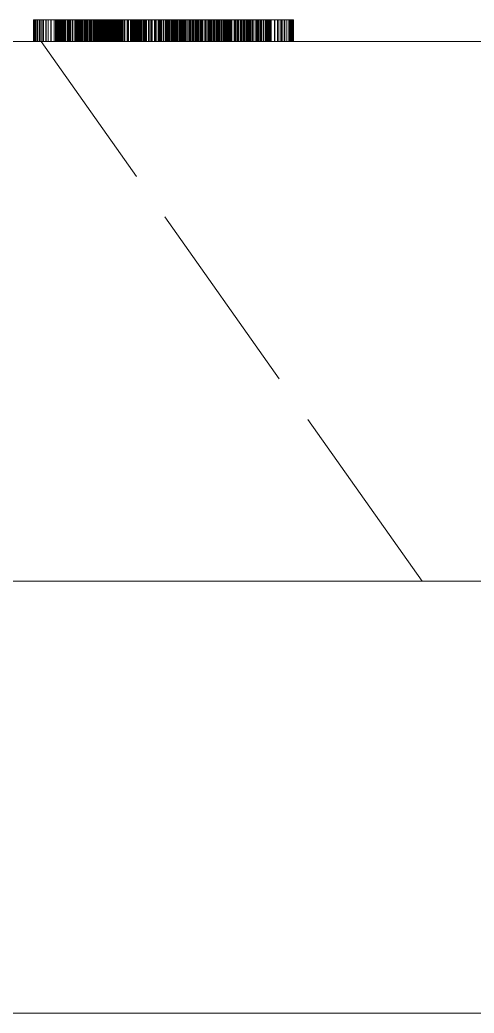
# Model space of a CAD drawing. Extents: x 23 to 587, y 4 to 413.
# Drawn here: x 223.19 to 224.243, y 192.674 to 194.974 of the extents above; entities that cross this region are included whole.
import ezdxf

# ---------------------------------------------------------------- set-up
doc = ezdxf.new("R2010")
doc.units = 0
doc.linetypes.add('DASHED', pattern=[15, 12, -3])
doc.layers.get('0').update_dxf_attribs({"lineweight": 13})

# ---------------------------------------------------------------- blocks, each defined once
blk = doc.blocks.new('BLOCK372')
at = {"color": 7, "linetype": 'DASHED', "lineweight": 13, "ltscale": 0.0025}
for p, q in [((236.0119, 126.9), (236.0119, 127)), ((236.0127, 126.9), (236.0127, 127)), ((236.0138, 126.9), (236.0138, 127)), ((236.0159, 126.9), (236.0159, 127)), ((236.0181, 126.9), (236.0181, 127)), ((236.0218, 126.9), (236.0218, 127)), ((236.025, 126.9), (236.025, 127)), ((236.0302, 126.9), (236.0302, 127)), ((236.0317, 126.9), (236.0317, 127)), ((236.0394, 126.9), (236.0394, 127)), ((236.0411, 126.9), (236.0411, 127)), ((236.0481, 126.9), (236.0481, 127)), ((236.0546, 126.9), (236.0546, 127)), ((236.0579, 126.9), (236.0579, 127)), ((236.0688, 126.9), (236.0688, 127)), ((236.0706, 126.9), (236.0706, 127)), ((236.0807, 126.9), (236.0807, 127)), ((236.0923, 126.9), (236.0923, 127)), ((236.0937, 126.9), (236.0937, 127)), ((236.1078, 126.9), (236.1078, 127)), ((236.1141, 126.9), (236.1141, 127)), ((236.1143, 126.9), (236.1143, 127)), ((236.1147, 126.9), (236.1147, 127)), ((236.1151, 126.9), (236.1151, 127)), ((236.116, 126.9), (236.116, 127)), ((236.1167, 126.9), (236.1167, 127)), ((236.1176, 126.9), (236.1176, 127)), ((236.1179, 126.9), (236.1179, 127)), ((236.1189, 126.9), (236.1189, 127)), ((236.1206, 126.9), (236.1206, 127)), ((236.1219, 126.9), (236.1219, 127)), ((236.1228, 126.9), (236.1228, 127)), ((236.1248, 126.9), (236.1248, 127)), ((236.1256, 126.9), (236.1256, 127)), ((236.13, 126.9), (236.13, 127)), ((236.1312, 126.9), (236.1312, 127)), ((236.136, 126.9), (236.136, 127)), ((236.1377, 126.9), (236.1377, 127)), ((236.139, 126.9), (236.139, 127)), ((236.1429, 126.9), (236.1429, 127)), ((236.145, 126.9), (236.145, 127)), ((236.1465, 126.9), (236.1465, 127)), ((236.1507, 126.9), (236.1507, 127)), ((236.1533, 126.9), (236.1533, 127)), ((236.156, 126.9), (236.156, 127)), ((236.1594, 126.9), (236.1594, 127)), ((236.1624, 126.9), (236.1624, 127)), ((236.169, 126.9), (236.169, 127)), ((236.1724, 126.9), (236.1724, 127)), ((236.1737, 126.9), (236.1737, 127)), ((236.179, 126.9), (236.179, 127)), ((236.1795, 126.9), (236.1795, 127)), ((236.1833, 126.9), (236.1833, 127)), ((236.1908, 126.9), (236.1908, 127)), ((236.192, 126.9), (236.192, 127)), ((236.195, 126.9), (236.195, 127)), ((236.2031, 126.9), (236.2031, 127)), ((236.2071, 126.9), (236.2071, 127)), ((236.2074, 126.9), (236.2074, 127)), ((236.2077, 126.9), (236.2077, 127)), ((236.2081, 126.9), (236.2081, 127)), ((236.209, 126.9), (236.209, 127)), ((236.2104, 126.9), (236.2104, 127)), ((236.211, 126.9), (236.211, 127)), ((236.2113, 126.9), (236.2113, 127)), ((236.212, 126.9), (236.212, 127)), ((236.2141, 126.9), (236.2141, 127)), ((236.2152, 126.9), (236.2152, 127)), ((236.2163, 126.9), (236.2163, 127)), ((236.2191, 126.9), (236.2191, 127)), ((236.2203, 126.9), (236.2203, 127)), ((236.2212, 126.9), (236.2212, 127)), ((236.2219, 126.9), (236.2219, 127)), ((236.2235, 126.9), (236.2235, 127)), ((236.2285, 126.9), (236.2285, 127)), ((236.2289, 126.9), (236.2289, 127)), ((236.2299, 126.9), (236.2299, 127)), ((236.2307, 126.9), (236.2307, 127)), ((236.2339, 126.9), (236.2339, 127)), ((236.2359, 126.9), (236.2359, 127)), ((236.237, 126.9), (236.237, 127)), ((236.2399, 126.9), (236.2399, 127)), ((236.2402, 126.9), (236.2402, 127)), ((236.2464, 126.9), (236.2464, 127)), ((236.2465, 126.9), (236.2465, 127)), ((236.251, 126.9), (236.251, 127)), ((236.2512, 126.9), (236.2512, 127)), ((236.2521, 126.9), (236.2521, 127)), ((236.2535, 126.9), (236.2535, 127)), ((236.2549, 126.9), (236.2549, 127)), ((236.2568, 126.9), (236.2568, 127)), ((236.2611, 126.9), (236.2611, 127)), ((236.2629, 126.9), (236.2629, 127)), ((236.2684, 126.9), (236.2684, 127)), ((236.2692, 126.9), (236.2692, 127)), ((236.2698, 126.9), (236.2698, 127)), ((236.272, 126.9), (236.272, 127)), ((236.2753, 126.9), (236.2753, 127)), ((236.2778, 126.9), (236.2778, 127)), ((236.2811, 126.9), (236.2811, 127)), ((236.2869, 126.9), (236.2869, 127)), ((236.2884, 126.9), (236.2884, 127)), ((236.289, 126.9), (236.289, 127)), ((236.2937, 126.9), (236.2937, 127)), ((236.295, 126.9), (236.295, 127)), ((236.2965, 126.9), (236.2965, 127)), ((236.2983, 126.9), (236.2983, 127)), ((236.3021, 126.9), (236.3021, 127)), ((236.3066, 126.9), (236.3066, 127)), ((236.3097, 126.9), (236.3097, 127)), ((236.31, 126.9), (236.31, 127)), ((236.3108, 126.9), (236.3108, 127)), ((236.3112, 126.9), (236.3112, 127)), ((236.3119, 126.9), (236.3119, 127)), ((236.3133, 126.9), (236.3133, 127)), ((236.3145, 126.9), (236.3145, 127)), ((236.316, 126.9), (236.316, 127)), ((236.3166, 126.9), (236.3166, 127)), ((236.3169, 126.9), (236.3169, 127)), ((236.3171, 126.9), (236.3171, 127)), ((236.3187, 126.9), (236.3187, 127)), ((236.322, 126.9), (236.322, 127)), ((236.3245, 126.9), (236.3245, 127)), ((236.3262, 126.9), (236.3262, 127)), ((236.3281, 126.9), (236.3281, 127)), ((236.3286, 126.9), (236.3286, 127)), ((236.3318, 126.9), (236.3318, 127)), ((236.3318, 126.9), (236.3318, 127)), ((236.3366, 126.9), (236.3366, 127)), ((236.339, 126.9), (236.339, 127)), ((236.3395, 126.9), (236.3395, 127)), ((236.3407, 126.9), (236.3407, 127)), ((236.3435, 126.9), (236.3435, 127)), ((236.3453, 126.9), (236.3453, 127)), ((236.3461, 126.9), (236.3461, 127)), ((236.3511, 126.9), (236.3511, 127)), ((236.3513, 126.9), (236.3513, 127)), ((236.3555, 126.9), (236.3555, 127)), ((236.3569, 126.9), (236.3569, 127)), ((236.36, 126.9), (236.36, 127)), ((236.36, 126.9), (236.36, 127)), ((236.3607, 126.9), (236.3607, 127)), ((236.3607, 126.9), (236.3607, 127)), ((236.3619, 126.9), (236.3619, 127)), ((236.362, 126.9), (236.362, 127)), ((236.3621, 126.9), (236.3621, 127)), ((236.3636, 126.9), (236.3636, 127)), ((236.364, 126.9), (236.364, 127)), ((236.3641, 126.9), (236.3641, 127)), ((236.3666, 126.9), (236.3666, 127)), ((236.3668, 126.9), (236.3668, 127)), ((236.3672, 126.9), (236.3672, 127)), ((236.3692, 126.9), (236.3692, 127)), ((236.3699, 126.9), (236.3699, 127)), ((236.3701, 126.9), (236.3701, 127)), ((236.3743, 126.9), (236.3743, 127)), ((236.3763, 126.9), (236.3763, 127)), ((236.377, 126.9), (236.377, 127)), ((236.3793, 126.9), (236.3793, 127)), ((236.3807, 126.9), (236.3807, 127)), ((236.3816, 126.9), (236.3816, 127)), ((236.3829, 126.9), (236.3829, 127)), ((236.385, 126.9), (236.385, 127)), ((236.3857, 126.9), (236.3857, 127)), ((236.3865, 126.9), (236.3865, 127)), ((236.3895, 126.9), (236.3895, 127)), ((236.3915, 126.9), (236.3915, 127)), ((236.3959, 126.9), (236.3959, 127)), ((236.396, 126.9), (236.396, 127)), ((236.398, 126.9), (236.398, 127)), ((236.3987, 126.9), (236.3987, 127)), ((236.4029, 126.9), (236.4029, 127)), ((236.4031, 126.9), (236.4031, 127)), ((236.4068, 126.9), (236.4068, 127)), ((236.4074, 126.9), (236.4074, 127)), ((236.4078, 126.9), (236.4078, 127)), ((236.4092, 126.9), (236.4092, 127)), ((236.4145, 126.9), (236.4145, 127)), ((236.4156, 126.9), (236.4156, 127)), ((236.4172, 126.9), (236.4172, 127)), ((236.4211, 126.9), (236.4211, 127)), ((236.4252, 126.9), (236.4252, 127)), ((236.4257, 126.9), (236.4257, 127)), ((236.4317, 126.9), (236.4317, 127)), ((236.4324, 126.9), (236.4324, 127)), ((236.4352, 126.9), (236.4352, 127)), ((236.4355, 126.9), (236.4355, 127)), ((236.4361, 126.9), (236.4361, 127)), ((236.4466, 126.9), (236.4466, 127)), ((236.4501, 126.9), (236.4501, 127)), ((236.4501, 126.9), (236.4501, 127)), ((236.4525, 126.9), (236.4525, 127)), ((236.4526, 126.9), (236.4526, 127)), ((236.4612, 126.9), (236.4612, 127)), ((236.4614, 126.9), (236.4614, 127)), ((236.4619, 126.9), (236.4619, 127)), ((236.4623, 126.9), (236.4623, 127)), ((236.4628, 126.9), (236.4628, 127)), ((236.4645, 126.9), (236.4645, 127)), ((236.4647, 126.9), (236.4647, 127)), ((236.4656, 126.9), (236.4656, 127)), ((236.4683, 126.9), (236.4683, 127)), ((236.4696, 126.9), (236.4696, 127)), ((236.4706, 126.9), (236.4706, 127)), ((236.4732, 126.9), (236.4732, 127)), ((236.4749, 126.9), (236.4749, 127)), ((236.4756, 126.9), (236.4756, 127)), ((236.4759, 126.9), (236.4759, 127)), ((236.4777, 126.9), (236.4777, 127)), ((236.479, 126.9), (236.479, 127)), ((236.4815, 126.9), (236.4815, 127)), ((236.4859, 126.9), (236.4859, 127)), ((236.4894, 126.9), (236.4894, 127)), ((236.4902, 126.9), (236.4902, 127)), ((236.4937, 126.9), (236.4937, 127)), ((236.4938, 126.9), (236.4938, 127)), ((236.4971, 126.9), (236.4971, 127)), ((236.4985, 126.9), (236.4985, 127)), ((236.499, 126.9), (236.499, 127)), ((236.5015, 126.9), (236.5015, 127)), ((236.5026, 126.9), (236.5026, 127)), ((236.5034, 126.9), (236.5034, 127)), ((236.5085, 126.9), (236.5085, 127)), ((236.5104, 126.9), (236.5104, 127)), ((236.5113, 126.9), (236.5113, 127)), ((236.5125, 126.9), (236.5125, 127)), ((236.5196, 126.9), (236.5196, 127)), ((236.5233, 126.9), (236.5233, 127)), ((236.5275, 126.9), (236.5275, 127)), ((236.5303, 126.9), (236.5303, 127)), ((236.5317, 126.9), (236.5317, 127)), ((236.5323, 126.9), (236.5323, 127)), ((236.5331, 126.9), (236.5331, 127)), ((236.5335, 126.9), (236.5335, 127)), ((236.5352, 126.9), (236.5352, 127)), ((236.5448, 126.9), (236.5448, 127)), ((236.545, 126.9), (236.545, 127)), ((236.5456, 126.9), (236.5456, 127)), ((236.5481, 126.9), (236.5481, 127)), ((236.5563, 126.9), (236.5563, 127)), ((236.5589, 126.9), (236.5589, 127)), ((236.562, 126.9), (236.562, 127)), ((236.5621, 126.9), (236.5621, 127)), ((236.5627, 126.9), (236.5627, 127)), ((236.5628, 126.9), (236.5628, 127)), ((236.5723, 126.9), (236.5723, 127)), ((236.5741, 126.9), (236.5741, 127)), ((236.5767, 126.9), (236.5767, 127)), ((236.5797, 126.9), (236.5797, 127)), ((236.5815, 126.9), (236.5815, 127)), ((236.5898, 126.9), (236.5898, 127)), ((236.5902, 126.9), (236.5902, 127)), ((236.5919, 126.9), (236.5919, 127)), ((236.5947, 126.9), (236.5947, 127)), ((236.5967, 126.9), (236.5967, 127)), ((236.6012, 126.9), (236.6012, 127)), ((236.6036, 126.9), (236.6036, 127)), ((236.6074, 126.9), (236.6074, 127)), ((236.6077, 126.9), (236.6077, 127)), ((236.6149, 126.9), (236.6149, 127)), ((236.6219, 126.9), (236.6219, 127)), ((236.6241, 126.9), (236.6241, 127)), ((236.6256, 126.9), (236.6256, 127)), ((236.6281, 126.9), (236.6281, 127)), ((236.6282, 126.9), (236.6282, 127)), ((236.6318, 126.9), (236.6318, 127)), ((236.6343, 126.9), (236.6343, 127)), ((236.6379, 126.9), (236.6379, 127)), ((236.641, 126.9), (236.641, 127)), ((236.6437, 126.9), (236.6437, 127)), ((236.6502, 126.9), (236.6502, 127)), ((236.6532, 126.9), (236.6532, 127)), ((236.6585, 126.9), (236.6585, 127)), ((236.6608, 126.9), (236.6608, 127)), ((236.6625, 126.9), (236.6625, 127)), ((236.6666, 126.9), (236.6666, 127)), ((236.6714, 126.9), (236.6714, 127)), ((236.6747, 126.9), (236.6747, 127)), ((236.6749, 126.9), (236.6749, 127)), ((236.6765, 126.9), (236.6765, 127)), ((236.6789, 126.9), (236.6789, 127)), ((236.6813, 126.9), (236.6813, 127)), ((236.6873, 126.9), (236.6873, 127)), ((236.6906, 126.9), (236.6906, 127)), ((236.6952, 126.9), (236.6952, 127)), ((236.6998, 126.9), (236.6998, 127)), ((236.7051, 126.9), (236.7051, 127)), ((236.707, 126.9), (236.707, 127)), ((236.7087, 126.9), (236.7087, 127)), ((236.7123, 126.9), (236.7123, 127)), ((236.7143, 126.9), (236.7143, 127)), ((236.7156, 126.9), (236.7156, 127)), ((236.718, 126.9), (236.718, 127)), ((236.7248, 126.9), (236.7248, 127)), ((236.7319, 126.9), (236.7319, 127)), ((236.732, 126.9), (236.732, 127)), ((236.7341, 126.9), (236.7341, 127)), ((236.7373, 126.9), (236.7373, 127)), ((236.7416, 126.9), (236.7416, 127)), ((236.7436, 126.9), (236.7436, 127)), ((236.7499, 126.9), (236.7499, 127)), ((236.7502, 126.9), (236.7502, 127)), ((236.7543, 126.9), (236.7543, 127)), ((236.7593, 126.9), (236.7593, 127)), ((236.7623, 126.9), (236.7623, 127)), ((236.7643, 126.9), (236.7643, 127)), ((236.7688, 126.9), (236.7688, 127)), ((236.7734, 126.9), (236.7734, 127)), ((236.7742, 126.9), (236.7742, 127)), ((236.7763, 126.9), (236.7763, 127)), ((236.7773, 126.9), (236.7773, 127)), ((236.7801, 126.9), (236.7801, 127)), ((236.7858, 126.9), (236.7858, 127)), ((236.7906, 126.9), (236.7906, 127)), ((236.7913, 126.9), (236.7913, 127)), ((236.7948, 126.9), (236.7948, 127)), ((236.7969, 126.9), (236.7969, 127)), ((236.797, 126.9), (236.797, 127)), ((236.8066, 126.9), (236.8066, 127)), ((236.8076, 126.9), (236.8076, 127)), ((236.8081, 126.9), (236.8081, 127)), ((236.81, 126.9), (236.81, 127)), ((236.8118, 126.9), (236.8118, 127)), ((236.8179, 126.9), (236.8179, 127)), ((236.8237, 126.9), (236.8237, 127)), ((236.8257, 126.9), (236.8257, 127)), ((236.8277, 126.9), (236.8277, 127)), ((236.8281, 126.9), (236.8281, 127)), ((236.8283, 126.9), (236.8283, 127)), ((236.8302, 126.9), (236.8302, 127)), ((236.8346, 126.9), (236.8346, 127)), ((236.8371, 126.9), (236.8371, 127)), ((236.8381, 126.9), (236.8381, 127)), ((236.8444, 126.9), (236.8444, 127)), ((236.8461, 126.9), (236.8461, 127)), ((236.8514, 126.9), (236.8514, 127)), ((236.8523, 126.9), (236.8523, 127)), ((236.8547, 126.9), (236.8547, 127)), ((236.86, 126.9), (236.86, 127)), ((236.8604, 126.9), (236.8604, 127)), ((236.862, 126.9), (236.862, 127)), ((236.8626, 126.9), (236.8626, 127)), ((236.8628, 126.9), (236.8628, 127)), ((236.8636, 126.9), (236.8636, 127)), ((236.8688, 126.9), (236.8688, 127)), ((236.8703, 126.9), (236.8703, 127)), ((236.8745, 126.9), (236.8745, 127)), ((236.8752, 126.9), (236.8752, 127)), ((236.8773, 126.9), (236.8773, 127)), ((236.8837, 126.9), (236.8837, 127)), ((236.8843, 126.9), (236.8843, 127)), ((236.8844, 126.9), (236.8844, 127)), ((236.8896, 126.9), (236.8896, 127)), ((236.8899, 126.9), (236.8899, 127)), ((236.891, 126.9), (236.891, 127)), ((236.8922, 126.9), (236.8922, 127)), ((236.8929, 126.9), (236.8929, 127)), ((236.8944, 126.9), (236.8944, 127)), ((236.8948, 126.9), (236.8948, 127)), ((236.8996, 126.9), (236.8996, 127)), ((236.9001, 126.9), (236.9001, 127)), ((236.9037, 126.9), (236.9037, 127)), ((236.9041, 126.9), (236.9041, 127)), ((236.9061, 126.9), (236.9061, 127)), ((236.9065, 126.9), (236.9065, 127)), ((236.9073, 126.9), (236.9073, 127)), ((236.9094, 126.9), (236.9094, 127)), ((236.9103, 126.9), (236.9103, 127)), ((236.9106, 126.9), (236.9106, 127)), ((236.9137, 126.9), (236.9137, 127)), ((236.9139, 126.9), (236.9139, 127)), ((236.9158, 126.9), (236.9158, 127)), ((236.9158, 126.9), (236.9158, 127)), ((236.9165, 126.9), (236.9165, 127)), ((236.9178, 126.9), (236.9178, 127)), ((236.921, 126.9), (236.921, 127)), ((236.9232, 126.9), (236.9232, 127)), ((236.9264, 126.9), (236.9264, 127)), ((236.9267, 126.9), (236.9267, 127)), ((236.9309, 126.9), (236.9309, 127)), ((236.9431, 126.9), (236.9431, 127)), ((236.9451, 126.9), (236.9451, 127)), ((236.9474, 126.9), (236.9474, 127)), ((236.9482, 126.9), (236.9482, 127)), ((236.9491, 126.9), (236.9491, 127)), ((236.9544, 126.9), (236.9544, 127)), ((236.9582, 126.9), (236.9582, 127)), ((236.9615, 126.9), (236.9615, 127)), ((236.9648, 126.9), (236.9648, 127)), ((236.9722, 126.9), (236.9722, 127)), ((236.974, 126.9), (236.974, 127)), ((236.9743, 126.9), (236.9743, 127)), ((236.9761, 126.9), (236.9761, 127)), ((236.9829, 126.9), (236.9829, 127)), ((236.983, 126.9), (236.983, 127)), ((236.9866, 126.9), (236.9866, 127)), ((236.9887, 126.9), (236.9887, 127)), ((236.9907, 126.9), (236.9907, 127)), ((236.9924, 126.9), (236.9924, 127)), ((236.9975, 126.9), (236.9975, 127)), ((236.9983, 126.9), (236.9983, 127)), ((236.9995, 126.9), (236.9995, 127)), ((237.0035, 126.9), (237.0035, 127)), ((237.0084, 126.9), (237.0084, 127)), ((237.0085, 126.9), (237.0085, 127)), ((237.0104, 126.9), (237.0104, 127)), ((237.0116, 126.9), (237.0116, 127)), ((237.0126, 126.9), (237.0126, 127)), ((237.0127, 126.9), (237.0127, 127)), ((237.0159, 126.9), (237.0159, 127)), ((237.0159, 126.9), (237.0159, 127)), ((237.016, 126.9), (237.016, 127)), ((237.0182, 126.9), (237.0182, 127)), ((237.0183, 126.9), (237.0183, 127)), ((237.0196, 126.9), (237.0196, 127)), ((237.0196, 126.9), (237.0196, 127)), ((237.0201, 126.9), (237.0201, 127)), ((237.021, 126.9), (237.021, 127)), ((237.0269, 126.9), (237.0269, 127)), ((237.0331, 126.9), (237.0331, 127)), ((237.0421, 126.9), (237.0421, 127)), ((237.0423, 126.9), (237.0423, 127)), ((237.0465, 126.9), (237.0465, 127)), ((237.0511, 126.9), (237.0511, 127)), ((237.0558, 126.9), (237.0558, 127)), ((237.062, 126.9), (237.062, 127)), ((237.0656, 126.9), (237.0656, 127)), ((237.0681, 126.9), (237.0681, 127)), ((237.0699, 126.9), (237.0699, 127)), ((237.0776, 126.9), (237.0776, 127)), ((237.0789, 126.9), (237.0789, 127)), ((237.0805, 126.9), (237.0805, 127)), ((237.0879, 126.9), (237.0879, 127)), ((237.0883, 126.9), (237.0883, 127)), ((237.0917, 126.9), (237.0917, 127)), ((237.0963, 126.9), (237.0963, 127)), ((237.0964, 126.9), (237.0964, 127)), ((237.0978, 126.9), (237.0978, 127)), ((237.1028, 126.9), (237.1028, 127)), ((237.1032, 126.9), (237.1032, 127)), ((237.1079, 126.9), (237.1079, 127)), ((237.1083, 126.9), (237.1083, 127)), ((237.1114, 126.9), (237.1114, 127)), ((237.1116, 126.9), (237.1116, 127)), ((237.1118, 126.9), (237.1118, 127)), ((237.1132, 126.9), (237.1132, 127)), ((237.1133, 126.9), (237.1133, 127)), ((237.114, 126.9), (237.114, 127)), ((237.129, 126.9), (237.129, 127)), ((237.1302, 126.9), (237.1302, 127)), ((237.1429, 126.9), (237.1429, 127)), ((237.147, 126.9), (237.147, 127)), ((237.1557, 126.9), (237.1557, 127)), ((237.162, 126.9), (237.162, 127)), ((237.1674, 126.9), (237.1674, 127)), ((237.1754, 126.9), (237.1754, 127)), ((237.1779, 126.9), (237.1779, 127)), ((237.1871, 126.9), (237.1871, 127)), ((237.1872, 126.9), (237.1872, 127)), ((237.1955, 126.9), (237.1955, 127)), ((237.1971, 126.9), (237.1971, 127)), ((237.2025, 126.9), (237.2025, 127)), ((237.2054, 126.9), (237.2054, 127)), ((237.2082, 126.9), (237.2082, 127)), ((237.2104, 126.9), (237.2104, 127)), ((237.2125, 126.9), (237.2125, 127)), ((237.2141, 126.9), (237.2141, 127)), ((237.2155, 126.9), (237.2155, 127)), ((237.2165, 126.9), (237.2165, 127)), ((237.2172, 126.9), (237.2172, 127)), ((237.2175, 126.9), (237.2175, 127))]:
    blk.add_line(p, q, dxfattribs=at)
at = {"color": 7, "linetype": 'DASHED', "lineweight": 13, "ltscale": 8.20334e-05}
blk.add_line((236.0159, 127), (236.0127, 127), dxfattribs=at)
at = {"color": 7, "linetype": 'DASHED', "lineweight": 13, "ltscale": 0.000145774}
blk.add_line((236.0218, 127), (236.0159, 127), dxfattribs=at)
at = {"color": 7, "linetype": 'DASHED', "lineweight": 13, "ltscale": 0.00020973}
blk.add_line((236.0302, 127), (236.0218, 127), dxfattribs=at)
at = {"color": 7, "linetype": 'DASHED', "lineweight": 13, "ltscale": 0.000272938}
blk.add_line((236.0411, 127), (236.0302, 127), dxfattribs=at)
at = {"color": 7, "linetype": 'DASHED', "lineweight": 13, "ltscale": 0.000337041}
blk.add_line((236.0546, 127), (236.0411, 127), dxfattribs=at)
at = {"color": 7, "linetype": 'DASHED', "lineweight": 13, "ltscale": 0.000400611}
blk.add_line((236.0706, 127), (236.0546, 127), dxfattribs=at)
at = {"color": 7, "linetype": 'DASHED', "lineweight": 13, "ltscale": 0.000542438}
blk.add_line((236.0923, 127), (236.0706, 127), dxfattribs=at)
at = {"color": 7, "linetype": 'DASHED', "lineweight": 13, "ltscale": 0.000632687}
blk.add_line((236.1176, 127), (236.0923, 127), dxfattribs=at)
at = {"color": 7, "linetype": 'DASHED', "lineweight": 13, "ltscale": 0.000722993}
blk.add_line((236.1465, 127), (236.1176, 127), dxfattribs=at)
at = {"color": 7, "linetype": 'DASHED', "lineweight": 13, "ltscale": 0.000813241}
blk.add_line((236.179, 127), (236.1465, 127), dxfattribs=at)
at = {"color": 7, "linetype": 'DASHED', "lineweight": 13, "ltscale": 0.000903541}
blk.add_line((236.2152, 127), (236.179, 127), dxfattribs=at)
at = {"color": 7, "linetype": 'DASHED', "lineweight": 13, "ltscale": 0.000993846}
blk.add_line((236.2549, 127), (236.2152, 127), dxfattribs=at)
at = {"color": 7, "linetype": 'DASHED', "lineweight": 13, "ltscale": 0.001084}
blk.add_line((236.2983, 127), (236.2549, 127), dxfattribs=at)
at = {"color": 7, "linetype": 'DASHED', "lineweight": 13, "ltscale": 0.001174}
blk.add_line((236.3453, 127), (236.2983, 127), dxfattribs=at)
at = {"color": 7, "linetype": 'DASHED', "lineweight": 13, "ltscale": 0.001265}
blk.add_line((236.3959, 127), (236.3453, 127), dxfattribs=at)
at = {"color": 7, "linetype": 'DASHED', "lineweight": 13, "ltscale": 0.001355}
blk.add_line((236.4501, 127), (236.3959, 127), dxfattribs=at)
at = {"color": 7, "linetype": 'DASHED', "lineweight": 13, "ltscale": 0.001223}
blk.add_line((236.499, 127), (236.4501, 127), dxfattribs=at)
at = {"color": 7, "linetype": 'DASHED', "lineweight": 13, "ltscale": 0.001165}
blk.add_line((236.5456, 127), (236.499, 127), dxfattribs=at)
at = {"color": 7, "linetype": 'DASHED', "lineweight": 13, "ltscale": 0.001107}
blk.add_line((236.5898, 127), (236.5456, 127), dxfattribs=at)
at = {"color": 7, "linetype": 'DASHED', "lineweight": 13, "ltscale": 0.001048}
blk.add_line((236.6318, 127), (236.5898, 127), dxfattribs=at)
at = {"color": 7, "linetype": 'DASHED', "lineweight": 13, "ltscale": 0.000990187}
blk.add_line((236.6714, 127), (236.6318, 127), dxfattribs=at)
at = {"color": 7, "linetype": 'DASHED', "lineweight": 13, "ltscale": 0.000932237}
blk.add_line((236.7087, 127), (236.6714, 127), dxfattribs=at)
at = {"color": 7, "linetype": 'DASHED', "lineweight": 13, "ltscale": 0.000873944}
blk.add_line((236.7436, 127), (236.7087, 127), dxfattribs=at)
at = {"color": 7, "linetype": 'DASHED', "lineweight": 13, "ltscale": 0.000815827}
blk.add_line((236.7763, 127), (236.7436, 127), dxfattribs=at)
at = {"color": 7, "linetype": 'DASHED', "lineweight": 13, "ltscale": 0.000758078}
blk.add_line((236.8066, 127), (236.7763, 127), dxfattribs=at)
at = {"color": 7, "linetype": 'DASHED', "lineweight": 13, "ltscale": 0.000699422}
blk.add_line((236.8346, 127), (236.8066, 127), dxfattribs=at)
at = {"color": 7, "linetype": 'DASHED', "lineweight": 13, "ltscale": 0.000647018}
blk.add_line((236.8604, 127), (236.8346, 127), dxfattribs=at)
at = {"color": 7, "linetype": 'DASHED', "lineweight": 13, "ltscale": 0.000599967}
blk.add_line((236.8844, 127), (236.8604, 127), dxfattribs=at)
at = {"color": 7, "linetype": 'DASHED', "lineweight": 13, "ltscale": 0.000552195}
blk.add_line((236.9065, 127), (236.8844, 127), dxfattribs=at)
at = {"color": 7, "linetype": 'DASHED', "lineweight": 13, "ltscale": 0.00050553}
blk.add_line((236.9267, 127), (236.9065, 127), dxfattribs=at)
at = {"color": 7, "linetype": 'DASHED', "lineweight": 13, "ltscale": 0.000458309}
blk.add_line((236.9451, 127), (236.9267, 127), dxfattribs=at)
at = {"color": 7, "linetype": 'DASHED', "lineweight": 13, "ltscale": 0.000411064}
blk.add_line((236.9615, 127), (236.9451, 127), dxfattribs=at)
at = {"color": 7, "linetype": 'DASHED', "lineweight": 13, "ltscale": 0.000363842}
blk.add_line((236.9761, 127), (236.9615, 127), dxfattribs=at)
at = {"color": 7, "linetype": 'DASHED', "lineweight": 13, "ltscale": 0.000316627}
blk.add_line((236.9887, 127), (236.9761, 127), dxfattribs=at)
at = {"color": 7, "linetype": 'DASHED', "lineweight": 13, "ltscale": 0.000269382}
blk.add_line((236.9995, 127), (236.9887, 127), dxfattribs=at)
at = {"color": 7, "linetype": 'DASHED', "lineweight": 13, "ltscale": 0.000222178}
for p, q in [((237.0084, 127), (236.9995, 127)), ((236.3318, 126.9), (236.3407, 126.9))]:
    blk.add_line(p, q, dxfattribs=at)
at = {"color": 7, "linetype": 'DASHED', "lineweight": 13, "ltscale": 0.000104626}
blk.add_line((237.0126, 127), (237.0084, 127), dxfattribs=at)
at = {"color": 7, "linetype": 'DASHED', "lineweight": 13, "ltscale": 8.17901e-05}
blk.add_line((237.0159, 127), (237.0126, 127), dxfattribs=at)
at = {"color": 7, "linetype": 'DASHED', "lineweight": 13, "ltscale": 5.84437e-05}
blk.add_line((237.0182, 127), (237.0159, 127), dxfattribs=at)
at = {"color": 7, "linetype": 'DASHED', "lineweight": 13, "ltscale": 0.00076241}
blk.add_line((237.0465, 127), (237.016, 127), dxfattribs=at)
at = {"color": 7, "linetype": 'DASHED', "lineweight": 13, "ltscale": 3.52217e-05}
blk.add_line((237.0196, 127), (237.0182, 127), dxfattribs=at)
at = {"color": 7, "linetype": 'DASHED', "lineweight": 13, "ltscale": 0.000586475}
blk.add_line((237.0699, 127), (237.0465, 127), dxfattribs=at)
at = {"color": 7, "linetype": 'DASHED', "lineweight": 13, "ltscale": 0.000544456}
blk.add_line((237.0917, 127), (237.0699, 127), dxfattribs=at)
at = {"color": 7, "linetype": 'DASHED', "lineweight": 13, "ltscale": 0.00050245}
blk.add_line((237.1118, 127), (237.0917, 127), dxfattribs=at)
at = {"color": 7, "linetype": 'DASHED', "lineweight": 13, "ltscale": 0.000460212}
blk.add_line((237.1302, 127), (237.1118, 127), dxfattribs=at)
at = {"color": 7, "linetype": 'DASHED', "lineweight": 13, "ltscale": 0.000418592}
blk.add_line((237.147, 127), (237.1302, 127), dxfattribs=at)
at = {"color": 7, "linetype": 'DASHED', "lineweight": 13, "ltscale": 0.000376193}
blk.add_line((237.162, 127), (237.147, 127), dxfattribs=at)
at = {"color": 7, "linetype": 'DASHED', "lineweight": 13, "ltscale": 0.000334348}
blk.add_line((237.1754, 127), (237.162, 127), dxfattribs=at)
at = {"color": 7, "linetype": 'DASHED', "lineweight": 13, "ltscale": 0.000292335}
blk.add_line((237.1871, 127), (237.1754, 127), dxfattribs=at)
at = {"color": 7, "linetype": 'DASHED', "lineweight": 13, "ltscale": 0.000250322}
blk.add_line((237.1971, 127), (237.1871, 127), dxfattribs=at)
at = {"color": 7, "linetype": 'DASHED', "lineweight": 13, "ltscale": 0.000208109}
blk.add_line((237.2054, 127), (237.1971, 127), dxfattribs=at)
at = {"color": 7, "linetype": 'DASHED', "lineweight": 13, "ltscale": 0.000125215}
blk.add_line((237.2104, 127), (237.2054, 127), dxfattribs=at)
at = {"color": 7, "linetype": 'DASHED', "lineweight": 13, "ltscale": 9.21284e-05}
blk.add_line((237.2141, 127), (237.2104, 127), dxfattribs=at)
at = {"color": 7, "linetype": 'DASHED', "lineweight": 13, "ltscale": 5.88109e-05}
blk.add_line((237.2165, 127), (237.2141, 127), dxfattribs=at)
at = {"color": 7, "linetype": 'DASHED', "lineweight": 13, "ltscale": 2.51441e-05}
blk.add_line((237.2175, 127), (237.2165, 127), dxfattribs=at)
at = {"color": 7, "linetype": 'DASHED', "lineweight": 13, "ltscale": 0.341421}
blk.add_line((222.39, 126.9), (236.0469, 126.9), dxfattribs=at)
at = {"color": 7, "linetype": 'DASHED', "lineweight": 13, "ltscale": 0.076547}
blk.add_line((237.8147, 124.4), (236.0469, 126.9), dxfattribs=at)
at = {"color": 7, "linetype": 'DASHED', "lineweight": 13, "ltscale": 0.466421}
blk.add_line((236.0469, 126.9), (254.7037, 126.9), dxfattribs=at)
at = {"color": 7, "linetype": 'DASHED', "lineweight": 13, "ltscale": 2.72271e-05}
blk.add_line((236.3108, 126.9), (236.3119, 126.9), dxfattribs=at)
at = {"color": 7, "linetype": 'DASHED', "lineweight": 13, "ltscale": 6.58415e-05}
blk.add_line((236.3119, 126.9), (236.3145, 126.9), dxfattribs=at)
at = {"color": 7, "linetype": 'DASHED', "lineweight": 13, "ltscale": 0.000105036}
blk.add_line((236.3145, 126.9), (236.3187, 126.9), dxfattribs=at)
at = {"color": 7, "linetype": 'DASHED', "lineweight": 13, "ltscale": 0.000144375}
blk.add_line((236.3187, 126.9), (236.3245, 126.9), dxfattribs=at)
at = {"color": 7, "linetype": 'DASHED', "lineweight": 13, "ltscale": 0.000182977}
blk.add_line((236.3245, 126.9), (236.3318, 126.9), dxfattribs=at)
at = {"color": 7, "linetype": 'DASHED', "lineweight": 13, "ltscale": 0.000261124}
blk.add_line((236.3407, 126.9), (236.3511, 126.9), dxfattribs=at)
at = {"color": 7, "linetype": 'DASHED', "lineweight": 13, "ltscale": 0.000400663}
blk.add_line((236.3511, 126.9), (236.3672, 126.9), dxfattribs=at)
at = {"color": 7, "linetype": 'DASHED', "lineweight": 13, "ltscale": 0.000483889}
blk.add_line((236.3672, 126.9), (236.3865, 126.9), dxfattribs=at)
at = {"color": 7, "linetype": 'DASHED', "lineweight": 13, "ltscale": 0.000566851}
blk.add_line((236.3865, 126.9), (236.4092, 126.9), dxfattribs=at)
at = {"color": 7, "linetype": 'DASHED', "lineweight": 13, "ltscale": 0.000649538}
blk.add_line((236.4092, 126.9), (236.4352, 126.9), dxfattribs=at)
at = {"color": 7, "linetype": 'DASHED', "lineweight": 13, "ltscale": 0.000733177}
blk.add_line((236.4352, 126.9), (236.4645, 126.9), dxfattribs=at)
at = {"color": 7, "linetype": 'DASHED', "lineweight": 13, "ltscale": 3.67172e-05}
blk.add_line((236.4614, 126.9), (236.4628, 126.9), dxfattribs=at)
at = {"color": 7, "linetype": 'DASHED', "lineweight": 13, "ltscale": 6.89492e-05}
blk.add_line((236.4628, 126.9), (236.4656, 126.9), dxfattribs=at)
at = {"color": 7, "linetype": 'DASHED', "lineweight": 13, "ltscale": 0.000100712}
blk.add_line((236.4656, 126.9), (236.4696, 126.9), dxfattribs=at)
at = {"color": 7, "linetype": 'DASHED', "lineweight": 13, "ltscale": 0.000133138}
blk.add_line((236.4696, 126.9), (236.4749, 126.9), dxfattribs=at)
at = {"color": 7, "linetype": 'DASHED', "lineweight": 13, "ltscale": 0.00016508}
blk.add_line((236.4749, 126.9), (236.4815, 126.9), dxfattribs=at)
at = {"color": 7, "linetype": 'DASHED', "lineweight": 13, "ltscale": 0.000197151}
blk.add_line((236.4815, 126.9), (236.4894, 126.9), dxfattribs=at)
at = {"color": 7, "linetype": 'DASHED', "lineweight": 13, "ltscale": 0.000226075}
blk.add_line((236.4894, 126.9), (236.4985, 126.9), dxfattribs=at)
at = {"color": 7, "linetype": 'DASHED', "lineweight": 13, "ltscale": 0.000251257}
blk.add_line((236.4985, 126.9), (236.5085, 126.9), dxfattribs=at)
at = {"color": 7, "linetype": 'DASHED', "lineweight": 13, "ltscale": 0.000276826}
blk.add_line((236.5085, 126.9), (236.5196, 126.9), dxfattribs=at)
at = {"color": 7, "linetype": 'DASHED', "lineweight": 13, "ltscale": 0.000302388}
blk.add_line((236.5196, 126.9), (236.5317, 126.9), dxfattribs=at)
at = {"color": 7, "linetype": 'DASHED', "lineweight": 13, "ltscale": 0.000327932}
blk.add_line((236.5317, 126.9), (236.5448, 126.9), dxfattribs=at)
at = {"color": 7, "linetype": 'DASHED', "lineweight": 13, "ltscale": 0.000353132}
blk.add_line((236.5448, 126.9), (236.5589, 126.9), dxfattribs=at)
at = {"color": 7, "linetype": 'DASHED', "lineweight": 13, "ltscale": 0.000378677}
blk.add_line((236.5589, 126.9), (236.5741, 126.9), dxfattribs=at)
at = {"color": 7, "linetype": 'DASHED', "lineweight": 13, "ltscale": 0.000404245}
blk.add_line((236.5741, 126.9), (236.5902, 126.9), dxfattribs=at)
at = {"color": 7, "linetype": 'DASHED', "lineweight": 13, "ltscale": 0.000429452}
blk.add_line((236.5902, 126.9), (236.6074, 126.9), dxfattribs=at)
at = {"color": 7, "linetype": 'DASHED', "lineweight": 13, "ltscale": 0.000455352}
blk.add_line((236.6074, 126.9), (236.6256, 126.9), dxfattribs=at)
at = {"color": 7, "linetype": 'DASHED', "lineweight": 13, "ltscale": 0.000306861}
blk.add_line((236.6256, 126.9), (236.6379, 126.9), dxfattribs=at)
at = {"color": 7, "linetype": 'DASHED', "lineweight": 13, "ltscale": 0.000307303}
blk.add_line((236.6379, 126.9), (236.6502, 126.9), dxfattribs=at)
at = {"color": 7, "linetype": 'DASHED', "lineweight": 13, "ltscale": 0.00030861}
blk.add_line((236.6502, 126.9), (236.6625, 126.9), dxfattribs=at)
at = {"color": 7, "linetype": 'DASHED', "lineweight": 13, "ltscale": 0.00030924}
blk.add_line((236.6625, 126.9), (236.6749, 126.9), dxfattribs=at)
at = {"color": 7, "linetype": 'DASHED', "lineweight": 13, "ltscale": 0.000310571}
blk.add_line((236.6749, 126.9), (236.6873, 126.9), dxfattribs=at)
at = {"color": 7, "linetype": 'DASHED', "lineweight": 13, "ltscale": 0.000310983}
blk.add_line((236.6873, 126.9), (236.6998, 126.9), dxfattribs=at)
at = {"color": 7, "linetype": 'DASHED', "lineweight": 13, "ltscale": 0.000311958}
blk.add_line((236.6998, 126.9), (236.7123, 126.9), dxfattribs=at)
at = {"color": 7, "linetype": 'DASHED', "lineweight": 13, "ltscale": 0.000312726}
blk.add_line((236.7123, 126.9), (236.7248, 126.9), dxfattribs=at)
at = {"color": 7, "linetype": 'DASHED', "lineweight": 13, "ltscale": 0.000313363}
blk.add_line((236.7248, 126.9), (236.7373, 126.9), dxfattribs=at)
at = {"color": 7, "linetype": 'DASHED', "lineweight": 13, "ltscale": 0.000314669}
blk.add_line((236.7373, 126.9), (236.7499, 126.9), dxfattribs=at)
at = {"color": 7, "linetype": 'DASHED', "lineweight": 13, "ltscale": 0.000309543}
blk.add_line((236.7499, 126.9), (236.7623, 126.9), dxfattribs=at)
at = {"color": 7, "linetype": 'DASHED', "lineweight": 13, "ltscale": 0.00029888}
blk.add_line((236.7623, 126.9), (236.7742, 126.9), dxfattribs=at)
at = {"color": 7, "linetype": 'DASHED', "lineweight": 13, "ltscale": 0.00028873}
blk.add_line((236.7742, 126.9), (236.7858, 126.9), dxfattribs=at)
at = {"color": 7, "linetype": 'DASHED', "lineweight": 13, "ltscale": 0.000277874}
blk.add_line((236.7858, 126.9), (236.7969, 126.9), dxfattribs=at)
at = {"color": 7, "linetype": 'DASHED', "lineweight": 13, "ltscale": 0.000267355}
blk.add_line((236.7969, 126.9), (236.8076, 126.9), dxfattribs=at)
at = {"color": 7, "linetype": 'DASHED', "lineweight": 13, "ltscale": 0.000256885}
blk.add_line((236.8076, 126.9), (236.8179, 126.9), dxfattribs=at)
at = {"color": 7, "linetype": 'DASHED', "lineweight": 13, "ltscale": 0.000246349}
blk.add_line((236.8179, 126.9), (236.8277, 126.9), dxfattribs=at)
at = {"color": 7, "linetype": 'DASHED', "lineweight": 13, "ltscale": 0.000235516}
blk.add_line((236.8277, 126.9), (236.8371, 126.9), dxfattribs=at)
at = {"color": 7, "linetype": 'DASHED', "lineweight": 13, "ltscale": 0.000224998}
blk.add_line((236.8371, 126.9), (236.8461, 126.9), dxfattribs=at)
at = {"color": 7, "linetype": 'DASHED', "lineweight": 13, "ltscale": 0.00021468}
blk.add_line((236.8461, 126.9), (236.8547, 126.9), dxfattribs=at)
at = {"color": 7, "linetype": 'DASHED', "lineweight": 13, "ltscale": 0.000202277}
blk.add_line((236.8547, 126.9), (236.8628, 126.9), dxfattribs=at)
at = {"color": 7, "linetype": 'DASHED', "lineweight": 13, "ltscale": 0.000188142}
blk.add_line((236.8628, 126.9), (236.8703, 126.9), dxfattribs=at)
at = {"color": 7, "linetype": 'DASHED', "lineweight": 13, "ltscale": 0.000174338}
blk.add_line((236.8703, 126.9), (236.8773, 126.9), dxfattribs=at)
at = {"color": 7, "linetype": 'DASHED', "lineweight": 13, "ltscale": 0.000159841}
blk.add_line((236.8773, 126.9), (236.8837, 126.9), dxfattribs=at)
at = {"color": 7, "linetype": 'DASHED', "lineweight": 13, "ltscale": 0.000146238}
blk.add_line((236.8837, 126.9), (236.8896, 126.9), dxfattribs=at)
at = {"color": 7, "linetype": 'DASHED', "lineweight": 13, "ltscale": 0.000131926}
blk.add_line((236.8896, 126.9), (236.8948, 126.9), dxfattribs=at)
at = {"color": 7, "linetype": 'DASHED', "lineweight": 13, "ltscale": 0.000117961}
blk.add_line((236.8948, 126.9), (236.8996, 126.9), dxfattribs=at)
at = {"color": 7, "linetype": 'DASHED', "lineweight": 13, "ltscale": 0.000104182}
blk.add_line((236.8996, 126.9), (236.9037, 126.9), dxfattribs=at)
at = {"color": 7, "linetype": 'DASHED', "lineweight": 13, "ltscale": 9.00226e-05}
blk.add_line((236.9037, 126.9), (236.9073, 126.9), dxfattribs=at)
at = {"color": 7, "linetype": 'DASHED', "lineweight": 13, "ltscale": 7.55253e-05}
blk.add_line((236.9073, 126.9), (236.9103, 126.9), dxfattribs=at)
at = {"color": 7, "linetype": 'DASHED', "lineweight": 13, "ltscale": 8.42051e-05}
blk.add_line((236.9103, 126.9), (236.9137, 126.9), dxfattribs=at)
at = {"color": 7, "linetype": 'DASHED', "lineweight": 13, "ltscale": 5.10629e-05}
blk.add_line((236.9137, 126.9), (236.9158, 126.9), dxfattribs=at)
at = {"color": 7, "linetype": 'DASHED', "lineweight": 13, "ltscale": 0.000648941}
blk.add_line((236.9232, 126.9), (236.9491, 126.9), dxfattribs=at)
at = {"color": 7, "linetype": 'DASHED', "lineweight": 13, "ltscale": 0.000576291}
blk.add_line((236.9491, 126.9), (236.9722, 126.9), dxfattribs=at)
at = {"color": 7, "linetype": 'DASHED', "lineweight": 13, "ltscale": 0.000504229}
blk.add_line((236.9722, 126.9), (236.9924, 126.9), dxfattribs=at)
at = {"color": 7, "linetype": 'DASHED', "lineweight": 13, "ltscale": 0.000450198}
blk.add_line((236.9924, 126.9), (237.0104, 126.9), dxfattribs=at)
at = {"color": 7, "linetype": 'DASHED', "lineweight": 13, "ltscale": 0.000414347}
blk.add_line((237.0104, 126.9), (237.0269, 126.9), dxfattribs=at)
at = {"color": 7, "linetype": 'DASHED', "lineweight": 13, "ltscale": 0.000378858}
blk.add_line((237.0269, 126.9), (237.0421, 126.9), dxfattribs=at)
at = {"color": 7, "linetype": 'DASHED', "lineweight": 13, "ltscale": 0.00034259}
blk.add_line((237.0421, 126.9), (237.0558, 126.9), dxfattribs=at)
at = {"color": 7, "linetype": 'DASHED', "lineweight": 13, "ltscale": 0.000306919}
blk.add_line((237.0558, 126.9), (237.0681, 126.9), dxfattribs=at)
at = {"color": 7, "linetype": 'DASHED', "lineweight": 13, "ltscale": 0.000271019}
blk.add_line((237.0681, 126.9), (237.0789, 126.9), dxfattribs=at)
at = {"color": 7, "linetype": 'DASHED', "lineweight": 13, "ltscale": 0.000235162}
blk.add_line((237.0789, 126.9), (237.0883, 126.9), dxfattribs=at)
at = {"color": 7, "linetype": 'DASHED', "lineweight": 13, "ltscale": 0.000199086}
blk.add_line((237.0883, 126.9), (237.0963, 126.9), dxfattribs=at)
at = {"color": 7, "linetype": 'DASHED', "lineweight": 13, "ltscale": 0.000163204}
blk.add_line((237.0963, 126.9), (237.1028, 126.9), dxfattribs=at)
at = {"color": 7, "linetype": 'DASHED', "lineweight": 13, "ltscale": 0.000127153}
blk.add_line((237.1028, 126.9), (237.1079, 126.9), dxfattribs=at)
at = {"color": 7, "linetype": 'DASHED', "lineweight": 13, "ltscale": 8.82817e-05}
blk.add_line((237.1079, 126.9), (237.1114, 126.9), dxfattribs=at)
at = {"color": 7, "linetype": 'DASHED', "lineweight": 13, "ltscale": 4.47568e-05}
blk.add_line((237.1114, 126.9), (237.1132, 126.9), dxfattribs=at)
at = {"color": 7, "linetype": 'DASHED', "lineweight": 13}
for p, q in [((216.3553, 124.4), (268.4248, 124.4)), ((267.5143, 122.4005), (214.3275, 122.4005)), ((214.3275, 122.4002), (267.5145, 122.4002))]:
    blk.add_line(p, q, dxfattribs=at)

msp = doc.modelspace()

# ---------------------------------------------------------------- block references
at = {"lineweight": 0, "xscale": 0.5, "yscale": 0.5, "zscale": 0.5}
msp.add_blockref('BLOCK372', (105.2159, 131.4737), dxfattribs=at)

doc.saveas('drawing.dxf')
